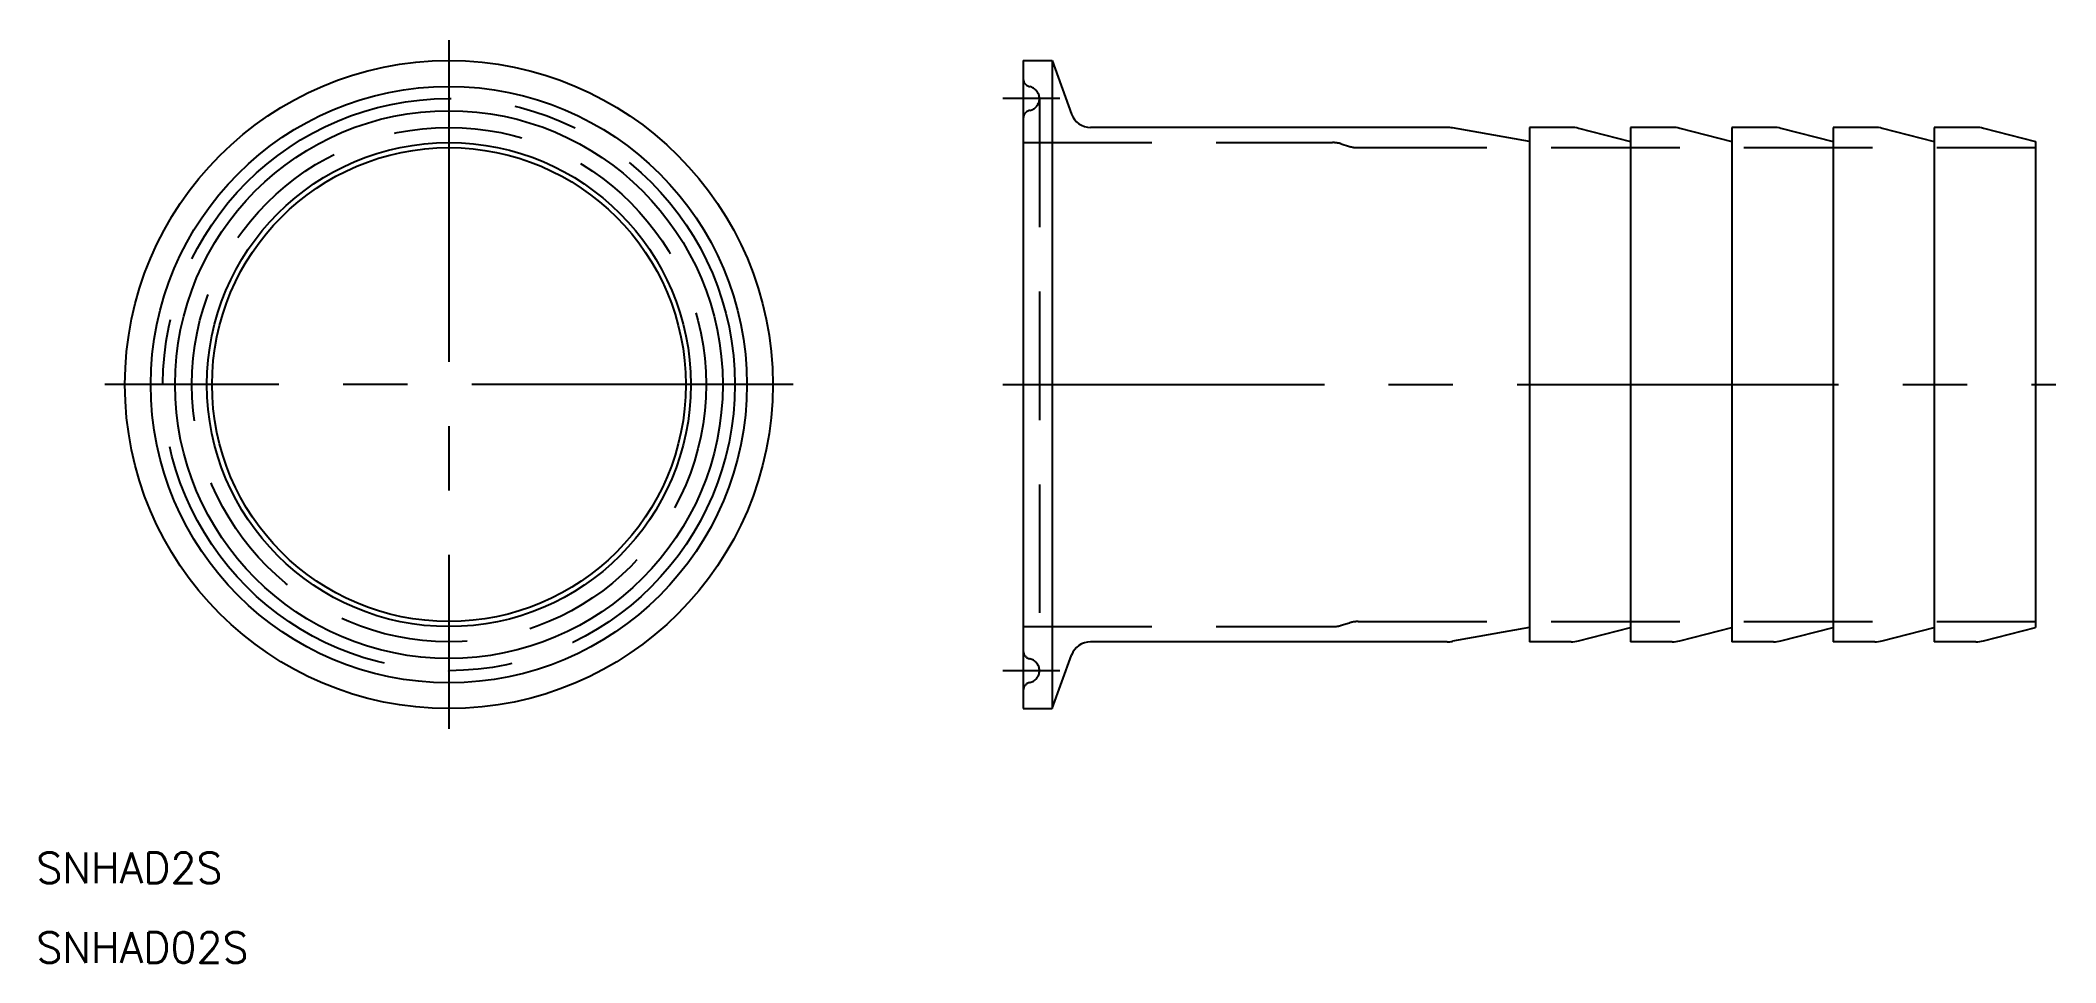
# Model space of a CAD drawing. Extents: x -40 to 159, y -57 to 34.
import ezdxf

# ---------------------------------------------------------------- set-up
doc = ezdxf.new("R2010")
doc.units = 0
doc.linetypes.add('CENTER', pattern=[50.8, 31.75, -6.35, 6.35, -6.35])
doc.linetypes.add('DASHED', pattern=[19.05, 12.7, -6.35])
doc.layers.get('0').update_dxf_attribs({"linetype": 'CONTINUOUS'})
doc.layers.add('CENTER', color=1, linetype='CENTER')
doc.styles.get("Standard").update_dxf_attribs({"font": 'txt.shx', "height": 3, "bigfont": 'bigfont.shx'})

msp = doc.modelspace()

# ---------------------------------------------------------------- linework, layer by layer
at = {"color": 7, "linetype": 'CONTINUOUS'}
for p, q in [((56.74, 32), (56.74, -32)), ((56.74, 32), (59.59, 32)), ((59.59, 32), (59.59, -32)), ((59.59, 32), (61.51, 26.72)), ((98.62, 25.4), (63.39, 25.4)), ((106.74, 24), (99.14, 25.35)), ((106.74, 25.4), (106.74, -25.4)), ((110.86, 25.4), (106.74, 25.4)), ((111.6, 25.31), (116.74, 24)), ((116.74, 25.4), (116.74, -25.4)), ((120.86, 25.4), (116.74, 25.4)), ((121.6, 25.31), (126.74, 24)), ((126.74, 25.4), (126.74, -25.4)), ((130.86, 25.4), (126.74, 25.4)), ((131.6, 25.31), (136.74, 24)), ((136.74, 25.4), (136.74, -25.4)), ((140.86, 25.4), (136.74, 25.4)), ((141.6, 25.31), (146.74, 24)), ((146.74, 25.4), (146.74, -25.4)), ((150.86, 25.4), (146.74, 25.4)), ((151.6, 25.31), (156.74, 24)), ((156.74, 24), (156.74, -24)), ((98.62, -25.4), (63.39, -25.4)), ((106.74, -24), (99.14, -25.35)), ((110.86, -25.4), (106.74, -25.4)), ((111.6, -25.31), (116.74, -24)), ((120.86, -25.4), (116.74, -25.4)), ((121.6, -25.31), (126.74, -24)), ((130.86, -25.4), (126.74, -25.4)), ((131.6, -25.31), (136.74, -24)), ((140.86, -25.4), (136.74, -25.4)), ((141.6, -25.31), (146.74, -24)), ((150.86, -25.4), (146.74, -25.4)), ((151.6, -25.31), (156.74, -24)), ((59.59, -32), (61.51, -26.72)), ((56.74, -32), (59.59, -32))]:
    msp.add_line(p, q, dxfattribs=at)
at = {"color": 3, "linetype": 'DASHED'}
for p, q in [((58.34, 28.25), (58.34, -28.25)), ((56.74, 23.9), (87.3, 23.9)), ((88.16, 23.77), (88.98, 23.53)), ((89.84, 23.4), (156.74, 23.4)), ((88.16, -23.77), (88.98, -23.53)), ((89.84, -23.4), (156.74, -23.4)), ((56.74, -23.9), (87.3, -23.9))]:
    msp.add_line(p, q, dxfattribs=at)
at = {"color": 7, "linetype": 'CONTINUOUS'}
for radius in [32, 29.45, 27.05, 23.9, 23.4]:
    msp.add_circle((0, 0), radius, dxfattribs=at)
at = {"color": 3, "linetype": 'DASHED'}
msp.add_circle((0, 0), 25.4, dxfattribs=at)
for centre, radius, start, end in [((57.54, 30.21), 0.8, 180, 258.463), ((57.14, 28.25), 1.2, 281.537, 78.463), ((57.54, 26.29), 0.8, 101.537, 180), ((87.3, 20.9), 3, 73.3008, 90), ((89.84, 26.4), 3, 253.3008, 270), ((87.3, -20.9), 3, 270, 286.6992), ((89.84, -26.4), 3, 90, 106.6992), ((57.54, -26.29), 0.8, 180, 258.463), ((57.14, -28.25), 1.2, 281.537, 78.463), ((57.54, -30.21), 0.8, 101.537, 180)]:
    msp.add_arc(centre, radius, start, end, dxfattribs=at)
at = {"color": 7, "linetype": 'CONTINUOUS'}
for centre, radius, start, end in [((63.39, 27.4), 2, 200, 270), ((98.62, 22.4), 3, 79.897, 90), ((110.86, 22.4), 3, 75.7189, 90), ((120.86, 22.4), 3, 75.7189, 90), ((130.86, 22.4), 3, 75.7189, 90), ((140.86, 22.4), 3, 75.7189, 90), ((150.86, 22.4), 3, 75.7189, 90), ((63.39, -27.4), 2, 90, 160), ((98.62, -22.4), 3, 270, 280.103), ((110.86, -22.4), 3, 270, 284.2811), ((120.86, -22.4), 3, 270, 284.2811), ((130.86, -22.4), 3, 270, 284.2811), ((140.86, -22.4), 3, 270, 284.2811), ((150.86, -22.4), 3, 270, 284.2811)]:
    msp.add_arc(centre, radius, start, end, dxfattribs=at)
at = {"layer": 'CENTER', "color": 1, "linetype": 'CENTER'}
for p, q in [((0, 34), (0, -34)), ((60.34, 28.25), (54.74, 28.25)), ((34, 0), (-34, 0)), ((54.74, 0), (158.74, 0)), ((60.34, -28.25), (54.74, -28.25))]:
    msp.add_line(p, q, dxfattribs=at)
msp.add_circle((0, 0), 28.25, dxfattribs=at)

# ---------------------------------------------------------------- texts
at = {"color": 7, "linetype": 'CONTINUOUS'}
for s, p in [('SNHAD2S', (-40.75, -49.22)), ('SNHAD02S', (-40.75, -57.09))]:
    msp.add_text(s, height=3, dxfattribs=at).set_placement(p)

doc.saveas('drawing.dxf')
